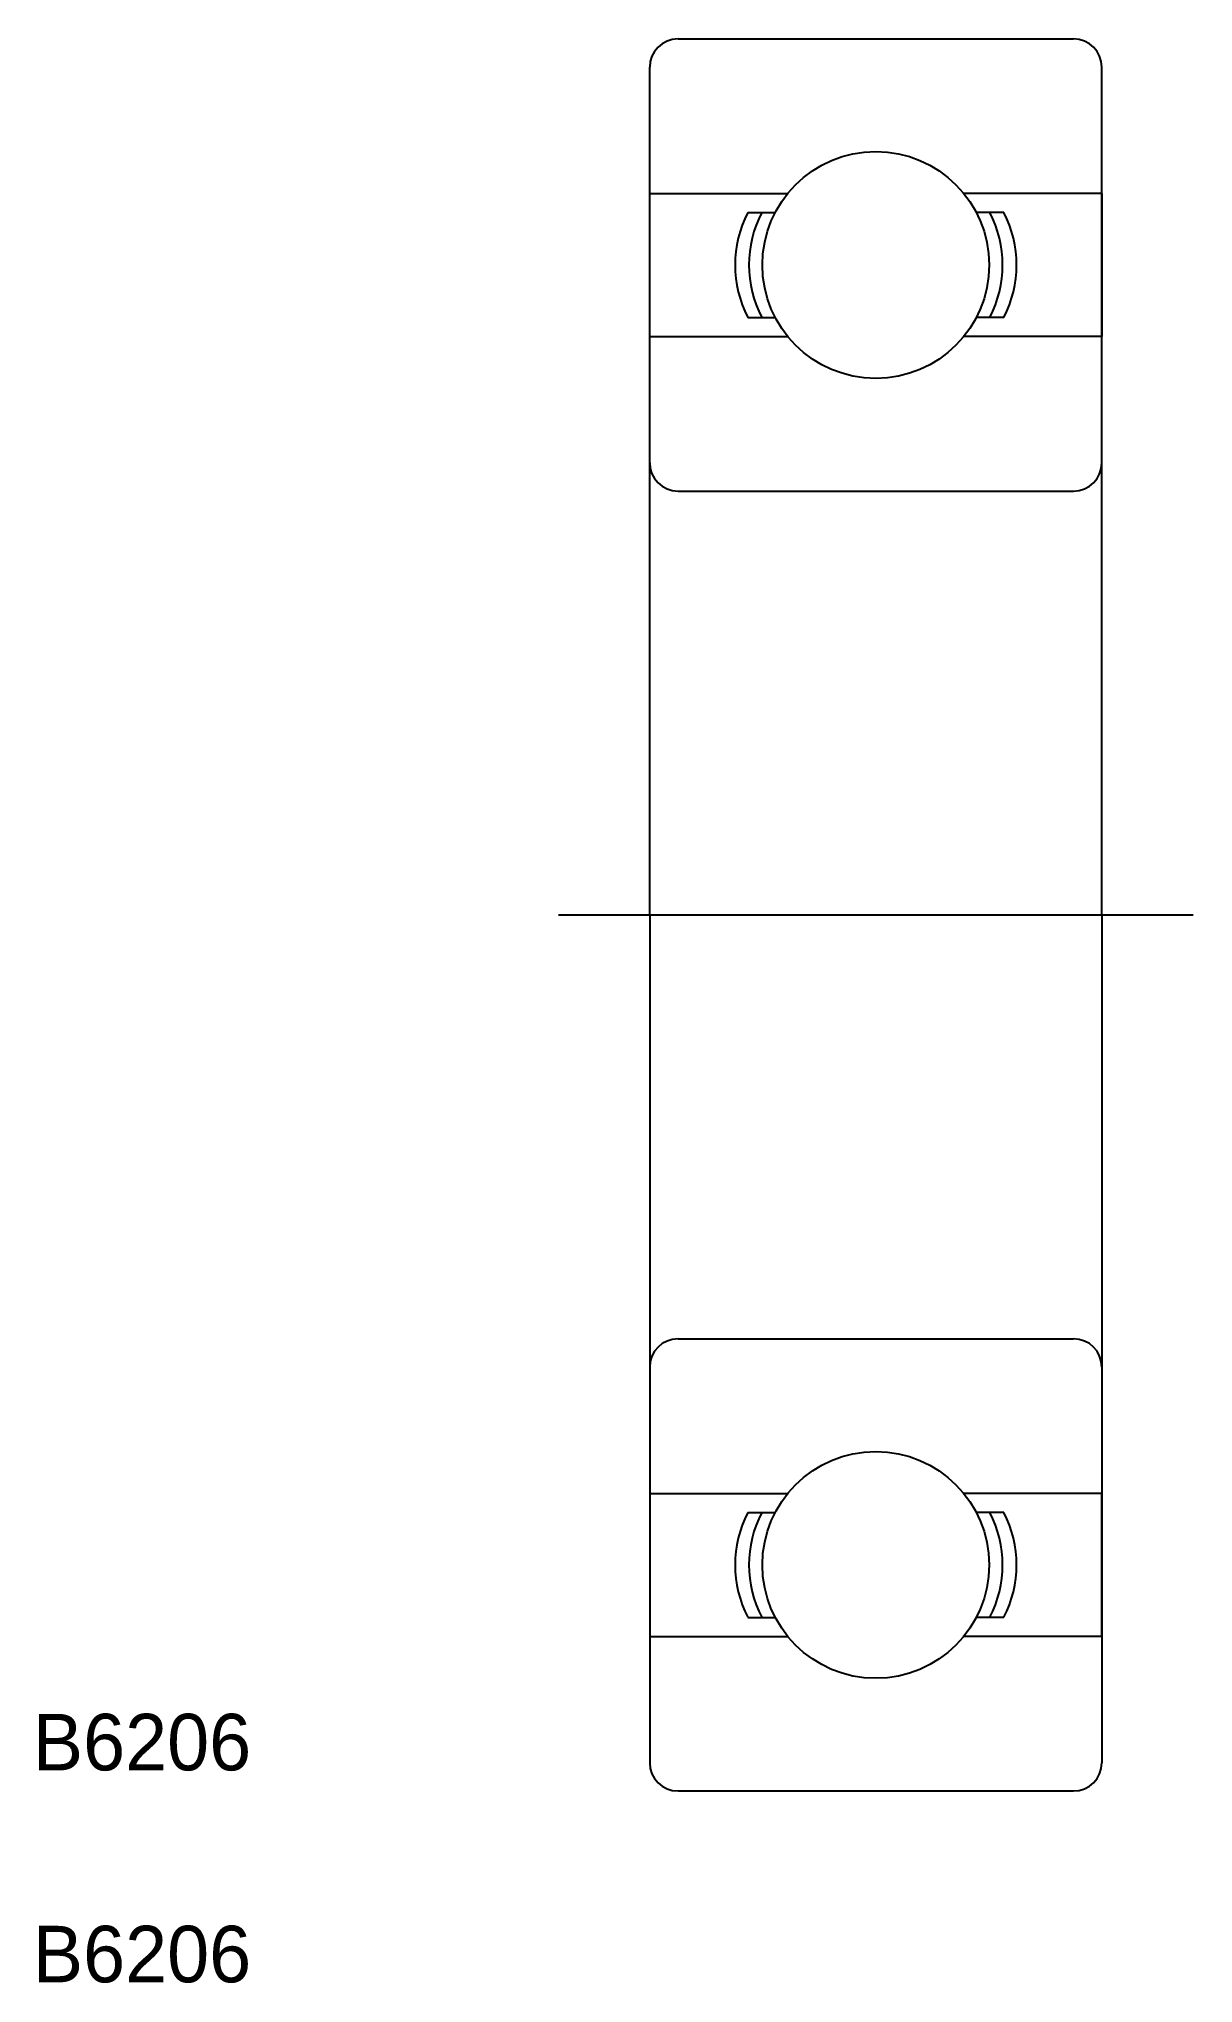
# Model space of a CAD drawing. Extents: x 19.2 to 60.1, y 5 to 73.8.
import ezdxf

# ---------------------------------------------------------------- set-up
doc = ezdxf.new("R2010")
doc.units = 0
doc.linetypes.add('CENTER', pattern=[50.8, 31.75, -6.35, 6.35, -6.35])
doc.layers.get('0').update_dxf_attribs({"linetype": 'CONTINUOUS'})
doc.layers.add('CENTER', color=1, linetype='CENTER')

msp = doc.modelspace()

# ---------------------------------------------------------------- linework, layer by layer
at = {"color": 7, "linetype": 'CONTINUOUS'}
for p, q in [((41.845, 73.784), (55.845, 73.784)), ((40.845, 42.784), (40.845, 72.784)), ((56.845, 42.784), (56.845, 72.784)), ((40.845, 68.313), (45.727, 68.313)), ((56.845, 68.313), (51.962, 68.313)), ((56.845, 68.313), (56.845, 63.255)), ((44.317, 67.639), (45.285, 67.639)), ((53.373, 67.639), (52.404, 67.639)), ((44.317, 63.928), (45.285, 63.928)), ((53.373, 63.928), (52.404, 63.928)), ((40.845, 63.255), (45.727, 63.255)), ((56.845, 63.255), (51.962, 63.255)), ((40.845, 42.784), (40.845, 12.784)), ((56.845, 42.784), (56.845, 12.784)), ((40.845, 22.313), (45.727, 22.313)), ((56.845, 22.313), (51.962, 22.313)), ((56.845, 17.255), (56.845, 22.313)), ((44.317, 21.639), (45.285, 21.639)), ((53.373, 21.639), (52.404, 21.639)), ((44.317, 17.928), (45.285, 17.928)), ((53.373, 17.928), (52.404, 17.928)), ((40.845, 17.255), (45.727, 17.255)), ((56.845, 17.255), (51.962, 17.255)), ((41.845, 11.784), (55.845, 11.784))]:
    msp.add_line(p, q, dxfattribs=at)
at = {"color": 7, "linetype": 'CENTER'}
for p, q in [((41.845, 57.784), (55.845, 57.784)), ((41.845, 27.784), (55.845, 27.784))]:
    msp.add_line(p, q, dxfattribs=at)
at = {"color": 7, "linetype": 'CONTINUOUS'}
for centre in [(48.845, 65.784), (48.845, 19.784)]:
    msp.add_circle(centre, 4.014, dxfattribs=at)
for centre, radius, start, end in [((41.845, 72.784), 1, 90, 180), ((55.845, 72.784), 1, 0, 90), ((47.876, 65.784), 4.014, 152.46886, 207.53066), ((48.37, 65.784), 4.014, 152.46902, 207.53051), ((49.32, 65.784), 4.014, 332.46949, 27.53098), ((49.813, 65.784), 4.014, 332.46934, 27.53114), ((41.845, 58.784), 1, 180, 270), ((55.845, 58.784), 1, 270, 0), ((41.845, 26.784), 1, 90, 180), ((55.845, 26.784), 1, 0, 90), ((47.876, 19.784), 4.014, 152.46934, 207.53114), ((48.37, 19.784), 4.014, 152.46949, 207.53098), ((49.32, 19.784), 4.014, 332.46902, 27.53051), ((49.813, 19.784), 4.014, 332.46886, 27.53066), ((41.845, 12.784), 1, 180, 270), ((55.845, 12.784), 1, 270, 0)]:
    msp.add_arc(centre, radius, start, end, dxfattribs=at)
at = {"layer": 'CENTER', "color": 1, "linetype": 'CENTER'}
msp.add_line((37.614, 42.784), (60.075, 42.784), dxfattribs=at)

# ---------------------------------------------------------------- texts
at = {"color": 7, "linetype": 'CONTINUOUS'}
for p in [(19.006, 12.513), (19.006, 5.013)]:
    msp.add_text('B6206', height=2, dxfattribs=at).set_placement(p)

doc.saveas('drawing.dxf')
